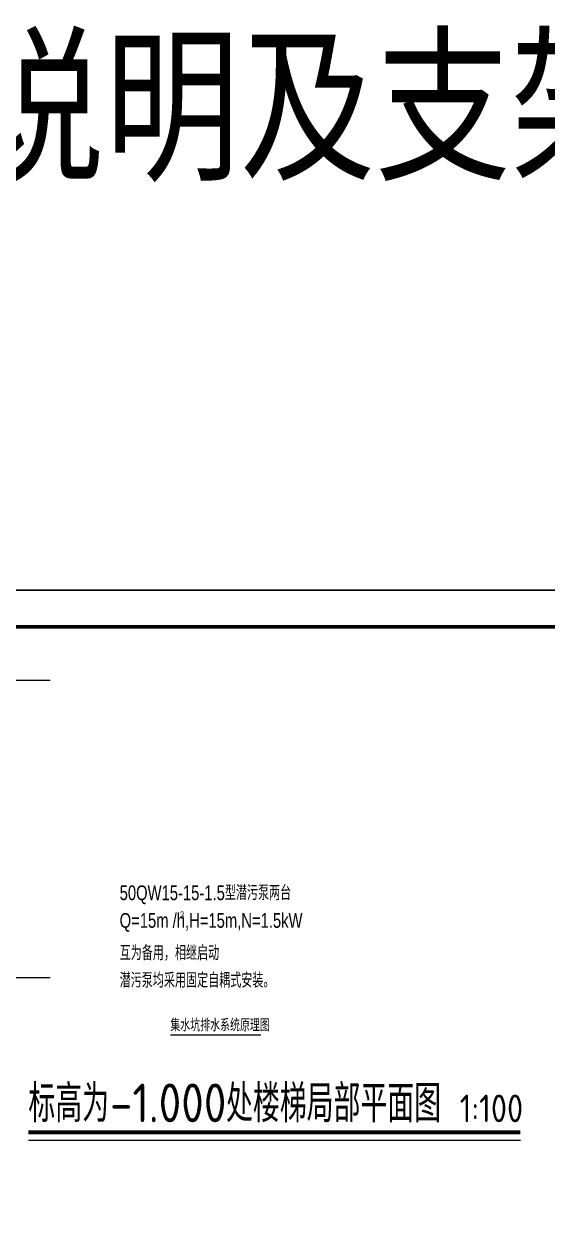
# Model space of a CAD drawing. Extents: x 27938 to 650306, y -92720 to 1524912.
# Drawn here: x 303166 to 317364, y 762082 to 794422 of the extents above; entities that cross this region are included whole.
import ezdxf

# ---------------------------------------------------------------- set-up
doc = ezdxf.new("R2010")
doc.units = 0
doc.header["$LTSCALE"] = 1000
doc.header["$MEASUREMENT"] = 0
doc.layers.add('CR-水-PTP－GG公共捕捉点', color=1, linetype='Continuous', lineweight=18)
doc.layers.add('CR-水-压力废水标注', color=165, linetype='Continuous', lineweight=25)
for name, color, linetype in [('DIM_SYMB', 3, 'Continuous'), ('图框', 140, 'Continuous'), ('导图字', 7, 'Continuous')]:
    doc.layers.add(name, color=color, linetype=linetype)
doc.layers.add('yichutu', color=7, linetype='Continuous', true_color=0xffffff, plot=False)
doc.styles.add('CR-Standard', font='xcsg.shx', dxfattribs={"width": 0.7, "bigfont": 'hztxt.shx'})
doc.styles.get("Standard").update_dxf_attribs({"font": 'gbenor.shx', "bigfont": 'gbcbig.shx'})
doc.styles.add('黑体', font='simhei.ttf')

# ---------------------------------------------------------------- blocks, each defined once
blk = doc.blocks.new('TK')
at = {"layer": '图框'}
blk.add_lwpolyline([(465375, 548714), (549475, 548714), (549475, 489314), (465375, 489314)], close=True, dxfattribs=at)
blk.add_lwpolyline([(465375, 548714), (549475, 548714), (549475, 489314), (465375, 489314)], close=True, dxfattribs=at)
at = {"layer": '图框', "const_width": 100}
blk.add_lwpolyline([(548475, 490314), (548475, 547714), (467875, 547714), (467875, 490314)], close=True, dxfattribs=at)
blk = doc.blocks.new('yct-841-594-84100-59400-100-1000.0')
at = {"layer": 'yichutu', "color": 7, "true_color": 0xffffff}
blk.add_lwpolyline([(0, 0), (0, 59400), (84100, 59400), (84100, 0)], close=True, dxfattribs=at)

msp = doc.modelspace()

# ---------------------------------------------------------------- linework, layer by layer
at = {"layer": 'CR-水-PTP－GG公共捕捉点', "color": 245}
for p, q in [((291934.2, 776619.6), (303879.7, 776619.6)), ((291934.2, 768559.2), (303879.7, 768559.2))]:
    msp.add_line(p, q, dxfattribs=at)
at = {"layer": 'DIM_SYMB'}
for points, const_width in [([(307139.3, 766998.6), (309603.4, 766998.6)], 35), ([(303290.4, 764352.7), (316640.6, 764352.7)], 105)]:
    msp.add_lwpolyline(points, dxfattribs=dict(at, const_width=const_width))
msp.add_lwpolyline([(303290.4, 764142.7), (316640.6, 764142.7)], dxfattribs=at)

# ---------------------------------------------------------------- block references
msp.add_blockref('TK', (-205160.9, 230351.7))
at = {"layer": 'yichutu'}
msp.add_blockref('yct-841-594-84100-59400-100-1000.0', (260214.1, 719665.3), dxfattribs=at)

# ---------------------------------------------------------------- texts
at = {"layer": 'CR-水-压力废水标注', "style": 'CR-Standard', "width": 0.75}
for s, height, p in [('50QW15-15-1.5型潜污泵两台', 400, (305765.2, 770652.6)), ('3', 200, (307403.8, 770149.1)), ('Q=15m /h,H=15m,N=1.5kW', 400, (305765.2, 769902.6)), ('互为备用，相继启动', 400, (305765.2, 769021.4)), ('潜污泵均采用固定自耦式安装。', 400, (305765.2, 768278.7))]:
    msp.add_text(s, height=height, rotation=0.00001, dxfattribs=at).set_placement(p)
at = {"layer": 'DIM_SYMB', "color": 7}
for s, height, p in [('集水坑排水系统原理图', 337.59, (307139.3, 767094.6)), ('标高为', 1012.77, (303290.4, 764629.7)), ('-1.000', 1050, (305502.2, 764629.7)), ('处楼梯局部平面图', 1012.77, (308652.2, 764629.7)), ('1:100', 750, (314990.1, 764629.7))]:
    msp.add_text(s, height=height, dxfattribs=at).set_placement(p)
at = {"layer": '导图字', "color": 1, "style": '黑体', "width": 0.8}
msp.add_text('水施_05_给排水抗震设计说明及支架安装示意图_A1', height=3364.726, dxfattribs=at).set_placement((261315.1, 790525.3))

doc.saveas('drawing.dxf')
